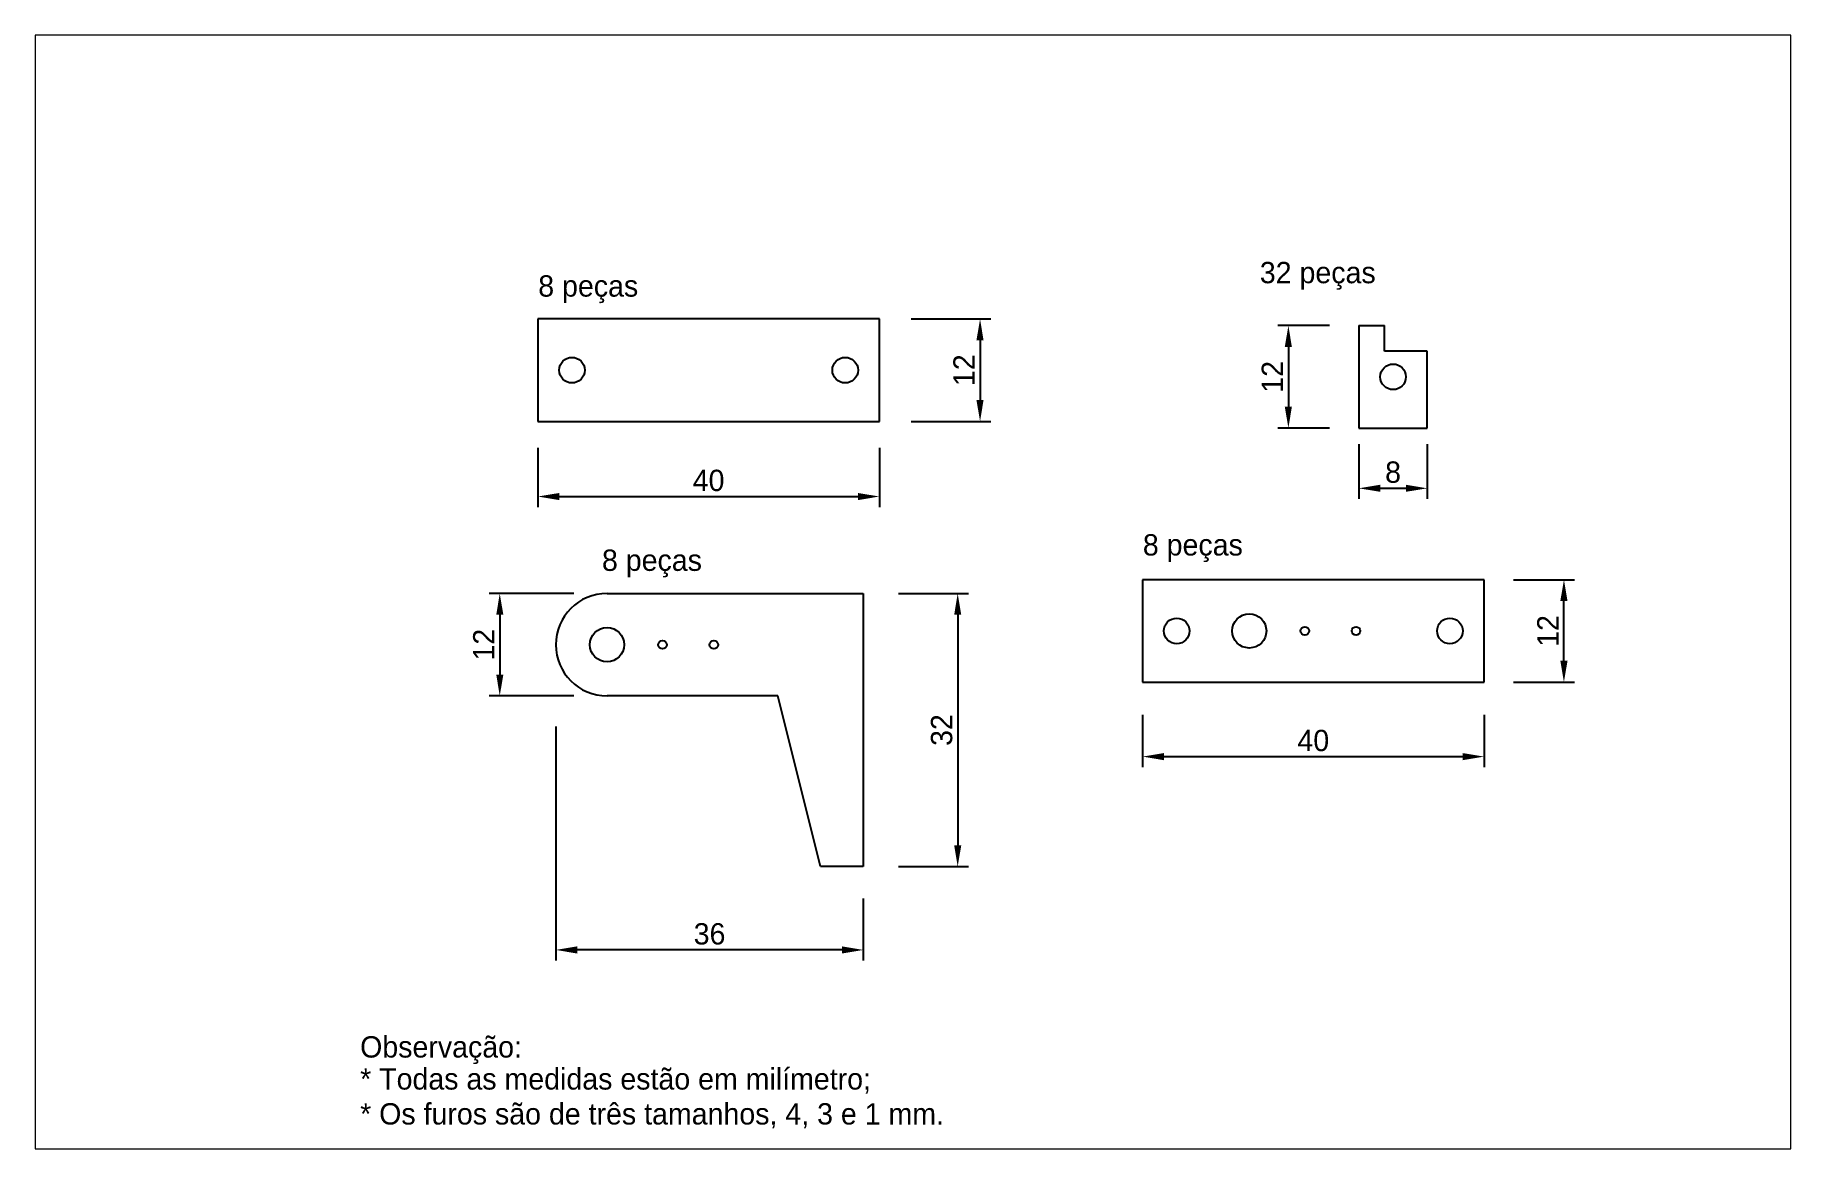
# Paper-space layout 'Sheet1' of a CAD drawing. Header units: millimetres. Extents: x 40 to 364, y 26 to 231.
# The model-space entities are those that its viewports show. They can reach past a viewport. Long polylines and large blocks are cut down to what shows.
import ezdxf

# ---------------------------------------------------------------- set-up
doc = ezdxf.new("R2010")
doc.units = ezdxf.units.MM
doc.dimstyles.new('ISO-25', dxfattribs={"dimtxt": 2.5, "dimasz": 2.5, "dimexe": 1.25, "dimexo": 0.625, "dimtad": 1, "dimtxsty": 'Standard', "dimcen": 2.5, "dimadec": 0, "dimazin": 0, "dimtfac": 1, "dimtmove": 0, "dimatfit": 3, "dimfxl": 1, "dimarcsym": 0})

# ---------------------------------------------------------------- blocks, each defined once
blk = doc.blocks.new('*D6')
at = {"color": 0, "lineweight": -2}
for p, q in [((15.31, 43.79), (23.5, 43.79)), ((22.25, 41.29), (22.25, 14.29)), ((15.31, 11.79), (23.5, 11.79))]:
    blk.add_line(p, q, dxfattribs=at)
at = {"color": 0}
for points in [[(22.67, 41.29), (21.84, 41.29), (22.25, 43.79)], [(21.84, 14.29), (22.67, 14.29), (22.25, 11.79)]]:
    blk.add_solid(points, dxfattribs=at)
at = {"layer": 'Defpoints', "color": 0}
for p in [(14.69, 43.79), (14.69, 11.79), (22.25, 11.79)]:
    blk.add_point(p, dxfattribs=at)
at = {"color": 0, "insert": (20.38, 27.79), "char_height": 2.5, "attachment_point": 5, "rotation": 90}
blk.add_mtext('32', dxfattribs=at)
blk = doc.blocks.new('*D7')
at = {"color": 0, "lineweight": -2}
for p, q in [((16.79, 75.95), (26.12, 75.95)), ((24.87, 73.45), (24.87, 66.45)), ((16.79, 63.95), (26.12, 63.95))]:
    blk.add_line(p, q, dxfattribs=at)
at = {"color": 0}
for points in [[(25.28, 73.45), (24.45, 73.45), (24.87, 75.95)], [(24.45, 66.45), (25.28, 66.45), (24.87, 63.95)]]:
    blk.add_solid(points, dxfattribs=at)
at = {"layer": 'Defpoints', "color": 0}
for p in [(16.16, 75.95), (16.16, 63.95), (24.87, 63.95)]:
    blk.add_point(p, dxfattribs=at)
at = {"color": 0, "insert": (22.99, 69.95), "char_height": 2.5, "attachment_point": 5, "rotation": 90}
blk.add_mtext('12', dxfattribs=at)
blk = doc.blocks.new('*D8')
at = {"color": 0, "lineweight": -2}
for p, q in [((-26.92, 60.84), (-26.92, 53.9)), ((13.08, 60.84), (13.08, 53.9)), ((-24.42, 55.15), (10.58, 55.15))]:
    blk.add_line(p, q, dxfattribs=at)
at = {"color": 0}
for points in [[(-24.42, 55.56), (-24.42, 54.73), (-26.92, 55.15)], [(10.58, 54.73), (10.58, 55.56), (13.08, 55.15)]]:
    blk.add_solid(points, dxfattribs=at)
at = {"layer": 'Defpoints', "color": 0}
for p in [(-26.92, 61.46), (13.08, 61.46), (13.08, 55.15)]:
    blk.add_point(p, dxfattribs=at)
at = {"color": 0, "insert": (-6.92, 57.02), "char_height": 2.5, "attachment_point": 5}
blk.add_mtext('40', dxfattribs=at)
blk = doc.blocks.new('*D42')
at = {"color": 0, "lineweight": -2}
for p, q in [((43.9, 29.57), (43.9, 23.43)), ((83.9, 29.57), (83.9, 23.43)), ((46.4, 24.68), (81.4, 24.68))]:
    blk.add_line(p, q, dxfattribs=at)
at = {"color": 0}
for points in [[(46.4, 25.09), (46.4, 24.26), (43.9, 24.68)], [(81.4, 24.26), (81.4, 25.09), (83.9, 24.68)]]:
    blk.add_solid(points, dxfattribs=at)
at = {"layer": 'Defpoints', "color": 0}
for p in [(43.9, 30.2), (83.9, 30.2), (83.9, 24.68)]:
    blk.add_point(p, dxfattribs=at)
at = {"color": 0, "insert": (63.9, 26.55), "char_height": 2.5, "attachment_point": 5}
blk.add_mtext('40', dxfattribs=at)
blk = doc.blocks.new('*D43')
at = {"color": 0, "lineweight": -2}
for p, q in [((87.35, 45.4), (94.5, 45.4)), ((93.25, 35.9), (93.25, 42.9)), ((87.35, 33.4), (94.5, 33.4))]:
    blk.add_line(p, q, dxfattribs=at)
at = {"color": 0}
for points in [[(93.67, 42.9), (92.83, 42.9), (93.25, 45.4)], [(92.83, 35.9), (93.67, 35.9), (93.25, 33.4)]]:
    blk.add_solid(points, dxfattribs=at)
at = {"layer": 'Defpoints', "color": 0}
for p in [(86.73, 45.4), (93.25, 45.4), (86.73, 33.4)]:
    blk.add_point(p, dxfattribs=at)
at = {"color": 0, "insert": (91.37, 39.4), "char_height": 2.5, "attachment_point": 5, "rotation": 90}
blk.add_mtext('12', dxfattribs=at)
blk = doc.blocks.new('*D44')
at = {"color": 0, "lineweight": -2}
for p, q in [((-24.81, 28.19), (-24.81, 0.78)), ((11.19, 8.07), (11.19, 0.78)), ((8.69, 2.03), (-22.31, 2.03))]:
    blk.add_line(p, q, dxfattribs=at)
at = {"color": 0}
for points in [[(-22.31, 2.45), (-22.31, 1.61), (-24.81, 2.03)], [(8.69, 1.61), (8.69, 2.45), (11.19, 2.03)]]:
    blk.add_solid(points, dxfattribs=at)
at = {"layer": 'Defpoints', "color": 0}
for p in [(-24.81, 28.81), (11.19, 8.69), (-24.81, 2.03)]:
    blk.add_point(p, dxfattribs=at)
at = {"color": 0, "insert": (-6.81, 3.9), "char_height": 2.5, "attachment_point": 5}
blk.add_mtext('36', dxfattribs=at)
blk = doc.blocks.new('*D45')
at = {"color": 0, "lineweight": -2}
for p, q in [((-22.7, 43.79), (-32.63, 43.79)), ((-31.38, 41.29), (-31.38, 34.29)), ((-22.7, 31.79), (-32.63, 31.79))]:
    blk.add_line(p, q, dxfattribs=at)
at = {"color": 0}
for points in [[(-30.96, 41.29), (-31.79, 41.29), (-31.38, 43.79)], [(-31.79, 34.29), (-30.96, 34.29), (-31.38, 31.79)]]:
    blk.add_solid(points, dxfattribs=at)
at = {"layer": 'Defpoints', "color": 0}
for p in [(-22.08, 43.79), (-31.38, 31.79), (-22.08, 31.79)]:
    blk.add_point(p, dxfattribs=at)
at = {"color": 0, "insert": (-33.25, 37.79), "char_height": 2.5, "attachment_point": 5, "rotation": 90}
blk.add_mtext('12', dxfattribs=at)
blk = doc.blocks.new('*D46')
at = {"color": 0, "lineweight": -2}
for p, q in [((65.81, 75.17), (59.73, 75.17)), ((60.98, 72.67), (60.98, 65.67)), ((65.81, 63.17), (59.73, 63.17))]:
    blk.add_line(p, q, dxfattribs=at)
at = {"color": 0}
for points in [[(61.39, 72.67), (60.56, 72.67), (60.98, 75.17)], [(60.56, 65.67), (61.39, 65.67), (60.98, 63.17)]]:
    blk.add_solid(points, dxfattribs=at)
at = {"layer": 'Defpoints', "color": 0}
for p in [(66.43, 75.17), (60.98, 63.17), (66.43, 63.17)]:
    blk.add_point(p, dxfattribs=at)
at = {"color": 0, "insert": (59.1, 69.17), "char_height": 2.5, "attachment_point": 5, "rotation": 90}
blk.add_mtext('12', dxfattribs=at)
blk = doc.blocks.new('*D47')
at = {"color": 0, "lineweight": -2}
for p, q in [((69.24, 61.29), (69.24, 54.86)), ((77.24, 61.29), (77.24, 54.86)), ((71.74, 56.11), (74.74, 56.11))]:
    blk.add_line(p, q, dxfattribs=at)
at = {"color": 0}
for points in [[(71.74, 56.53), (71.74, 55.7), (69.24, 56.11)], [(74.74, 55.7), (74.74, 56.53), (77.24, 56.11)]]:
    blk.add_solid(points, dxfattribs=at)
at = {"layer": 'Defpoints', "color": 0}
for p in [(69.24, 61.92), (77.24, 61.92), (77.24, 56.11)]:
    blk.add_point(p, dxfattribs=at)
at = {"color": 0, "insert": (73.24, 57.99), "char_height": 2.5, "attachment_point": 5}
blk.add_mtext('8', dxfattribs=at)

msp = doc.modelspace()

# ---------------------------------------------------------------- linework, layer by layer
for p, q in [((13.077, 75.952), (-26.923, 75.952)), ((-26.923, 75.952), (-26.923, 63.952)), ((13.077, 63.952), (13.077, 75.952)), ((69.243, 75.169), (69.243, 63.169)), ((69.243, 75.169), (72.243, 75.169)), ((72.243, 72.169), (72.243, 75.169)), ((77.243, 72.169), (72.243, 72.169)), ((77.243, 63.169), (77.243, 72.169)), ((-26.923, 63.952), (13.077, 63.952)), ((69.243, 63.169), (77.243, 63.169)), ((83.899, 45.401), (43.899, 45.401)), ((43.899, 45.401), (43.899, 33.401)), ((83.899, 33.401), (83.899, 45.401)), ((-18.814, 43.789), (11.186, 43.789)), ((11.186, 43.789), (11.186, 11.789)), ((43.899, 33.401), (83.899, 33.401)), ((1.186, 31.789), (-18.814, 31.789)), ((6.186, 11.789), (1.186, 31.789)), ((11.186, 11.789), (6.186, 11.789))]:
    msp.add_line(p, q)
for centre, radius in [((2.227, 94.511), 0), ((-22.923, 69.952), 1.5), ((-22.923, 69.952), 0), ((-22.923, 69.952), 0), ((9.077, 69.952), 1.5), ((73.243, 69.169), 1.5), ((56.399, 39.401), 2), ((-18.814, 37.789), 2), ((47.899, 39.401), 1.5), ((62.899, 39.401), 0.5), ((68.899, 39.401), 0.5), ((79.899, 39.401), 1.5), ((-12.314, 37.789), 0.5), ((-6.314, 37.789), 0.5)]:
    msp.add_circle(centre, radius)
msp.add_arc((-18.814, 37.789), 6, 90, 270)

# ---------------------------------------------------------------- texts
for s, p in [('32 peças', (57.637, 80.136)), ('8 peças', (-26.872, 78.567)), ('8 peças', (43.938, 48.237)), ('8 peças', (-19.409, 46.437)), ('Observação:', (-47.732, -10.578)), ('* Todas as medidas estão em milímetro;', (-47.732, -14.328)), ('* Os furos são de três tamanhos, 4, 3 e 1 mm.', (-47.732, -18.422))]:
    msp.add_text(s, height=2.5).set_placement(p)

# ---------------------------------------------------------------- dimensions: what is measured, and where the dimension line sits
for base, p1, p2, picture, middle in [((24.867, 63.952), (16.162, 75.952), (16.162, 63.952), '*D7', (22.992, 69.952)), ((60.977, 63.169), (66.434, 75.169), (66.434, 63.169), '*D46', (59.102, 69.169)), ((93.249, 45.401), (86.728, 33.401), (86.728, 45.401), '*D43', (91.374, 39.401)), ((-31.378, 31.789), (-22.079, 43.789), (-22.079, 31.789), '*D45', (-33.253, 37.789)), ((22.254, 11.789), (14.689, 43.789), (14.689, 11.789), '*D6', (20.379, 27.789))]:
    dim = msp.add_linear_dim(base=base, p1=p1, p2=p2, angle=90, dimstyle='ISO-25')
    dim.commit()
    dim.dimension.update_dxf_attribs({"geometry": picture, "text_midpoint": middle})
for base, p1, p2, picture, middle in [((77.243, 56.114), (69.243, 61.919), (77.243, 61.919), '*D47', (73.243, 57.989)), ((13.077, 55.147), (-26.923, 61.461), (13.077, 61.461), '*D8', (-6.923, 57.022)), ((-24.814, 2.029), (11.186, 8.69), (-24.814, 28.815), '*D44', (-6.814, 3.904)), ((83.899, 24.676), (43.899, 30.196), (83.899, 30.196), '*D42', (63.899, 26.551))]:
    dim = msp.add_linear_dim(base=base, p1=p1, p2=p2, dimstyle='ISO-25')
    dim.commit()
    dim.dimension.update_dxf_attribs({"geometry": picture, "text_midpoint": middle})

psp = doc.layouts.new('Sheet1')

# ---------------------------------------------------------------- viewports
at = {"layer": '0'}
psp.add_viewport(center=(202.5, 128.5), size=(324, 205.6), view_center_point=(17.017, 43.963), view_height=130.48391, dxfattribs=at)

doc.saveas('drawing.dxf')
